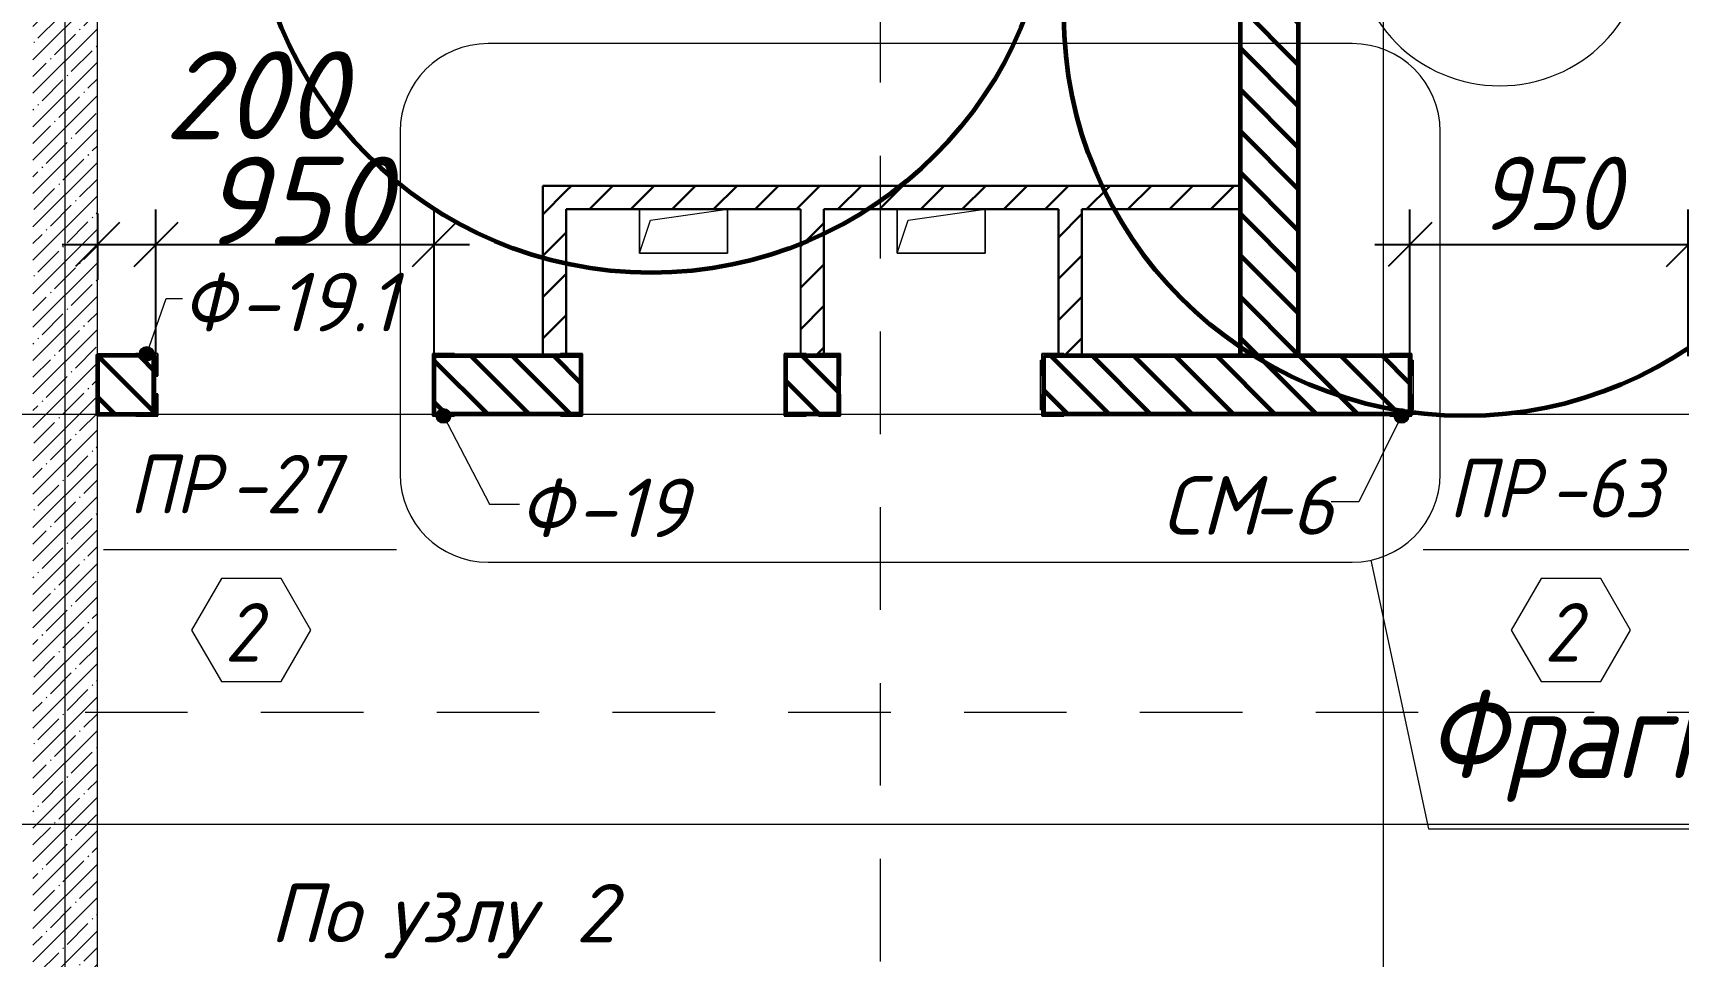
# Model space of a CAD drawing. Header units: millimetres. Extents: x 12986 to 523328, y -9759 to 30092.
# Drawn here: x 323847 to 329462, y 8784 to 11936 of the extents above; entities that cross this region are included whole.
import ezdxf

# ---------------------------------------------------------------- set-up
doc = ezdxf.new("R2010")
doc.units = ezdxf.units.MM
doc.linetypes.add('01 Штриховая _4 мм_', pattern=[600, 350, -250])
doc.layers.add('0)Допникки кружки', color=7, linetype='Continuous', plot=False)
for name, color, linetype, lineweight in [('1) ПГП Зеленый', 3, 'Continuous', 30), ('3) РАсчет Зел', 3, 'Continuous', 30), ('5) Блок ячеистый', 160, 'Continuous', 60), ('A-ANNO-DIMS', 7, 'Continuous', 9), ('A-ANNO-SYMB', 7, 'Continuous', 9), ('A-AREA-IDEN', 7, 'Continuous', 9), ('A-DOOR-IDEN', 7, 'Continuous', 9), ('A-FLOR', 7, 'Continuous', 9), ('A-GENM', 7, 'Continuous', 9), ('A-GENM-1', 7, 'Continuous', 25), ('A-GENM-IDEN', 7, 'Continuous', 9), ('A-WALL-1', 7, 'Continuous', 25), ('A-WALL-FNSH-2', 7, 'Continuous', 5), ('A-WALL-PATT-1', 7, 'Continuous', 5), ('G-ANNO-SYMB-1', 7, '01 Штриховая _4 мм_', 9), ('G-ANNO-TEXT', 7, 'Continuous', 9), ('Оси-1', 7, 'Continuous', 20)]:
    doc.layers.add(name, color=color, linetype=linetype, lineweight=lineweight)
doc.layers.add('A-WALL-3', color=7, linetype='Continuous', lineweight=5, true_color=0x000000)
doc.layers.add('A-WALL-7', color=7, linetype='Continuous', lineweight=5, true_color=0x008000)
doc.styles.add('ISOCPEUR_I_1', font='isocpeui.ttf', dxfattribs={"width": 0.9, "height": 250})
doc.styles.add('ISOCPEUR_I_2', font='isocpeui.ttf', dxfattribs={"height": 300})
doc.styles.add('ISOCPEUR_I_3', font='isocpeui.ttf', dxfattribs={"width": 0.9, "height": 200})
doc.styles.add('ISOCPEUR_I_4', font='isocpeui.ttf', dxfattribs={"width": 0.9, "height": 300})
doc.dimstyles.new('ISO-2_0_0_9К_СРЕДНИЙ', dxfattribs={"dimscale": 304.8, "dimtxt": 199.196235, "dimasz": 0.492126, "dimexe": 0.393701, "dimexo": 0, "dimgap": 0, "dimtad": 1, "dimdec": 0, "dimzin": 0, "dimdsep": 46, "dimtxsty": 'ISOCPEUR_I_2', "dimblk1": 'OBLIQUE', "dimblk2": 'OBLIQUE', "dimsah": 1, "dimcen": 0.09, "dimdle": 0.393701, "dimazin": 0, "dimtfac": 1, "dimtdec": 4, "dimtix": 1, "dimtmove": 2, "dimatfit": 3, "dimfxl": 1, "dimtvp": 1, "dimtolj": 1, "dimtzin": 0, "dimarcsym": 2})
doc.dimstyles.new('ISO-2_0_0_9К_СРЕДНИЙ_2', dxfattribs={"dimscale": 304.8, "dimtxt": 199.196235, "dimasz": 0.492126, "dimexe": 0.393701, "dimexo": 0, "dimgap": 0, "dimtad": 1, "dimdec": 0, "dimzin": 0, "dimdsep": 46, "dimtxsty": 'ISOCPEUR_I_2', "dimblk1": 'OBLIQUE', "dimblk2": 'OBLIQUE', "dimsah": 1, "dimcen": 0.09, "dimdle": 0.393701, "dimazin": 0, "dimtfac": 1, "dimtdec": 4, "dimtix": 1, "dimtmove": 0, "dimatfit": 3, "dimfxl": 1, "dimtvp": 1, "dimtolj": 1, "dimtzin": 0, "dimarcsym": 2})
doc.dimstyles.new('ISO-2_5_0_9К_БОЛЬШОЙ__с_подложкой_', dxfattribs={"dimscale": 304.8, "dimtxt": 248.995294, "dimasz": 0.492126, "dimexe": 0.393701, "dimexo": 0, "dimgap": 0.164042, "dimtad": 1, "dimdec": 0, "dimzin": 0, "dimdsep": 46, "dimtxsty": 'ISOCPEUR_I_1', "dimblk1": 'OBLIQUE', "dimblk2": 'OBLIQUE', "dimsah": 1, "dimcen": 0.09, "dimdle": 0.393701, "dimazin": 0, "dimtfac": 1, "dimtdec": 4, "dimtix": 1, "dimtmove": 0, "dimatfit": 3, "dimfxl": 1, "dimtvp": 1, "dimtfill": 1, "dimtolj": 1, "dimtzin": 0, "dimarcsym": 2})
pattern_1 = [(135, (239096.85, -2765.93), (-70.71068, -70.71068), [])]
pattern_2 = [(45, (239096.85, -2765.93), (-70.71068, 70.71068), [])]

# ---------------------------------------------------------------- blocks, each defined once
blk = doc.blocks.new('AR_Отверстие прямоугольное _в плите_ - AR_Отверстие прямоугольное _в плите_-24489712-АР1_1_Кладочный план 2 этажа')
at = {"layer": 'A-GENM'}
for p, q in [((-150, 75), (-150, -75)), ((-112.5, 37.5), (150, 75)), ((150, -75), (150, 75)), ((-150, -75), (-112.5, 37.5)), ((-150, -75), (150, -75))]:
    blk.add_line(p, q, dxfattribs=at)
blk = doc.blocks.new('Фахверк_СКБ_Уголок - Ф-19_200х3980 h-28533769-АР1_1_Кладочный план 2 этажа')
at = {"layer": 'A-GENM-1'}
for p, q in [((200, 156), (125, 156)), ((125, 156), (125, 81)), ((131, 81), (131, 150)), ((131, 150), (200, 150)), ((200, 150), (200, 156)), ((125, 81), (131, 81)), ((131, 19), (125, 19)), ((125, 19), (125, -56)), ((131, -50), (131, 19)), ((125, -56), (200, -56)), ((200, -50), (131, -50)), ((200, -56), (200, -50))]:
    blk.add_line(p, q, dxfattribs=at)
blk = doc.blocks.new('Фахверк_СКБ_Уголок - Ф-19_1_200х3980 h все крепления развернуты-28533837-АР1_1_Кладочный план 2 этажа')
at = {"layer": 'A-GENM-1'}
for p, q in [((200, 156), (125, 156)), ((125, 156), (125, 81)), ((131, 81), (131, 150)), ((131, 150), (200, 150)), ((200, 150), (200, 156)), ((125, 81), (131, 81)), ((131, 19), (125, 19)), ((125, 19), (125, -56)), ((131, -50), (131, 19)), ((125, -56), (200, -56)), ((200, -50), (131, -50)), ((200, -56), (200, -50))]:
    blk.add_line(p, q, dxfattribs=at)
blk = doc.blocks.new('Фахверк_СКБ_Уголок_Тип 2 - СМ-6_200х2180 h-30007491-АР1_1_Кладочный план 2 этажа')
at = {"layer": 'A-GENM-1'}
for p, q in [((125, 156), (125, 81)), ((200, 156), (125, 156)), ((131, 81), (131, 150)), ((131, 150), (200, 150)), ((200, 150), (200, 156)), ((125, 81), (131, 81)), ((131, 19), (125, 19)), ((125, 19), (125, -56)), ((131, -50), (131, 19)), ((125, -56), (200, -56)), ((200, -50), (131, -50)), ((200, -56), (200, -50))]:
    blk.add_line(p, q, dxfattribs=at)
blk = doc.blocks.new('Стойка_Влож_Полоса боковая - Полоса-27101091-АР1_1_Кладочный план 2 этажа')
at = {"layer": 'A-GENM'}
for p, q in [((-5, 85), (0, 85)), ((-5, -85), (-5, 85)), ((0, 31), (0, -31)), ((0, -85), (-5, -85))]:
    blk.add_line(p, q, dxfattribs=at)
blk = doc.blocks.new('План этажа - длина полки 8 мм-17663127-АР1_1_Кладочный план 2 этажа')
at = {"layer": 'A-ANNO-SYMB'}
blk.add_line((-4, 0.001), (4, 0.001), dxfattribs=at)
blk = doc.blocks.new('_Oblique')
at = {"color": 0, "linetype": 'ByBlock', "lineweight": -2}
blk.add_line((-0.5, -0.5), (0.5, 0.5), dxfattribs=at)
blk = doc.blocks.new('*D2403')
at = {"layer": 'A-ANNO-DIMS', "color": 0, "lineweight": -2, "transparency": 16777216}
for p, q in [((324066.9, 11319.2), (324066.9, 11093.2)), ((324266.9, 10842.1), (324266.9, 11333.2)), ((323946.9, 11213.2), (324386.9, 11213.2))]:
    blk.add_line(p, q, dxfattribs=at)
at = {"layer": 'Defpoints', "color": 0, "transparency": 16777216}
for p in [(324066.9, 11319.2), (324266.9, 11213.2), (324266.9, 10842.1)]:
    blk.add_point(p, dxfattribs=at)
at = {"layer": 'A-ANNO-DIMS', "color": 0, "lineweight": -2, "transparency": 16777216, "xscale": 150, "yscale": 150, "zscale": 150, "rotation": 180}
blk.add_blockref('_Oblique', (324066.9, 11213.2), dxfattribs=at)
at = {"layer": 'A-ANNO-DIMS', "color": 0, "lineweight": -2, "transparency": 16777216, "xscale": 150, "yscale": 150, "zscale": 150}
blk.add_blockref('_Oblique', (324266.9, 11213.2), dxfattribs=at)
at = {"layer": 'A-ANNO-DIMS', "color": 0, "transparency": 16777216, "insert": (324294.4, 11873), "char_height": 300, "width": 455.087, "attachment_point": 1, "line_spacing_factor": 1.149209, "style": 'ISOCPEUR_I_2'}
blk.add_mtext('\\A1;200', dxfattribs=at)
blk = doc.blocks.new('*D2404')
at = {"layer": 'A-ANNO-DIMS', "color": 0, "lineweight": -2, "transparency": 16777216}
for p, q in [((324266.9, 10842.1), (324266.9, 11333.2)), ((325216.9, 10834.1), (325216.9, 11333.2)), ((324146.9, 11213.2), (325336.9, 11213.2))]:
    blk.add_line(p, q, dxfattribs=at)
at = {"layer": 'Defpoints', "color": 0, "transparency": 16777216}
for p in [(325216.9, 11213.2), (324266.9, 10842.1), (325216.9, 10834.1)]:
    blk.add_point(p, dxfattribs=at)
at = {"layer": 'A-ANNO-DIMS', "color": 0, "lineweight": -2, "transparency": 16777216, "xscale": 150, "yscale": 150, "zscale": 150, "rotation": 180}
blk.add_blockref('_Oblique', (324266.9, 11213.2), dxfattribs=at)
at = {"layer": 'A-ANNO-DIMS', "color": 0, "lineweight": -2, "transparency": 16777216, "xscale": 150, "yscale": 150, "zscale": 150}
blk.add_blockref('_Oblique', (325216.9, 11213.2), dxfattribs=at)
at = {"layer": 'A-ANNO-DIMS', "color": 0, "transparency": 16777216, "insert": (324741.9, 11363.2), "char_height": 300, "width": 455.087, "attachment_point": 5, "style": 'ISOCPEUR_I_2'}
blk.add_mtext('\\A1;950', dxfattribs=at)
blk = doc.blocks.new('AAR_СКБ_Марка_Двери_Перемычка и проем - Марка перемычки и проема-25306769-АР1_1_Кладочный план 2 этажа')
at = {"layer": 'A-DOOR-IDEN'}
for p, q in [((-5, 0), (5, 0)), ((-0.968, -0.984), (-1.986, -2.747)), ((1.067, -0.984), (-0.968, -0.984)), ((2.085, -2.747), (1.067, -0.984)), ((-1.986, -2.747), (-0.968, -4.509)), ((1.067, -4.509), (2.085, -2.747)), ((-0.968, -4.509), (1.067, -4.509))]:
    blk.add_line(p, q, dxfattribs=at)
blk = doc.blocks.new('*D2537')
at = {"layer": 'A-ANNO-DIMS', "color": 0, "lineweight": -2, "transparency": 16777216}
for p, q in [((328546.9, 10834.1), (328546.9, 11333.2)), ((329496.9, 10832.6), (329496.9, 11333.2)), ((328426.9, 11213.2), (329616.9, 11213.2))]:
    blk.add_line(p, q, dxfattribs=at)
at = {"layer": 'Defpoints', "color": 0, "transparency": 16777216}
for p in [(329496.9, 11213.2), (328546.9, 10834.1), (329496.9, 10832.6)]:
    blk.add_point(p, dxfattribs=at)
at = {"layer": 'A-ANNO-DIMS', "color": 0, "lineweight": -2, "transparency": 16777216, "xscale": 150, "yscale": 150, "zscale": 150, "rotation": 180}
blk.add_blockref('_Oblique', (328546.9, 11213.2), dxfattribs=at)
at = {"layer": 'A-ANNO-DIMS', "color": 0, "lineweight": -2, "transparency": 16777216, "xscale": 150, "yscale": 150, "zscale": 150}
blk.add_blockref('_Oblique', (329496.9, 11213.2), dxfattribs=at)
at = {"layer": 'A-ANNO-DIMS', "color": 0, "transparency": 16777216, "insert": (329021.9, 11388.2), "char_height": 250, "width": 568.858, "attachment_point": 5, "style": 'ISOCPEUR_I_1', "bg_fill": 3, "box_fill_scale": 1.1, "bg_fill_color": 256, "bg_fill_true_color": 13158600, "bg_fill_transparency": 0}
blk.add_mtext('\\A1;950', dxfattribs=at)
blk = doc.blocks.new('Марка_Помещения - Номер-25198446-Объем проектирования 2 этажа')
at = {"layer": 'A-AREA-IDEN'}
for start, end in [(360, 180), (180, 360)]:
    blk.add_arc((0, 0), 2.5, start, end, dxfattribs=at)

msp = doc.modelspace()

# ---------------------------------------------------------------- hatches: boundary and pattern name
at = {"layer": '1) ПГП Зеленый'}
h = msp.add_hatch(dxfattribs=at)
h.set_pattern_fill('FP_24', color=256, style=0, pattern_type=2)
h.set_pattern_definition(pattern_2)
h.paths.add_polyline_path([(325586.85079, 10834.06731), (325647.85079, 10834.06731), (325647.85079, 10840.06731), (325666.85079, 10840.06731), (325666.85079, 11414.06731), (325586.85079, 11414.06731), (325586.85079, 10840.06731)], flags=0)
h = msp.add_hatch(dxfattribs=at)
h.set_pattern_fill('FP_24', color=256, style=0, pattern_type=2)
h.set_pattern_definition(pattern_2)
h.paths.add_polyline_path([(327426.85079, 11334.06731), (327966.85078, 11334.06731), (327966.85078, 11414.06731), (325666.85079, 11414.06731), (325666.85079, 11334.06731), (327346.85079, 11334.06731)], flags=0)
h = msp.add_hatch(dxfattribs=at)
h.set_pattern_fill('FP_24', color=256, style=0, pattern_type=2)
h.set_pattern_definition(pattern_2)
h.paths.add_polyline_path([(326527.85079, 10834.06731), (326527.85079, 10840.06731), (326546.85079, 10840.06731), (326546.85079, 11334.06731), (326466.85079, 11334.06731), (326466.85079, 10840.06731), (326485.85079, 10840.06731), (326485.85079, 10834.06731)], flags=0)
h = msp.add_hatch(dxfattribs=at)
h.set_pattern_fill('FP_24', color=256, style=0, pattern_type=2)
h.set_pattern_definition(pattern_2)
h.paths.add_polyline_path([(327426.85079, 10834.06731), (327426.85079, 11334.06731), (327346.85079, 11334.06731), (327346.85079, 10840.06731), (327365.85079, 10840.06731), (327365.85079, 10834.06731)], flags=0)
at = {"layer": '5) Блок ячеистый'}
h = msp.add_hatch(dxfattribs=at)
h.set_pattern_fill('FP_22', color=256, style=0, pattern_type=2)
h.set_pattern_definition(pattern_1)
h.paths.add_polyline_path([(328166.85078, 10834.06731), (328166.85078, 13314.06731), (327966.85078, 13314.06731), (327966.85078, 10834.06731)], flags=0)
h = msp.add_hatch(dxfattribs=at)
h.set_pattern_fill('FP_22', color=256, style=0, pattern_type=2)
h.set_pattern_definition(pattern_1)
h.paths.add_polyline_path([(326416.85079, 10634.06731), (326596.85079, 10634.06731), (326596.85079, 10834.06731), (326416.85079, 10834.06731), (326416.85079, 10703.06731)], flags=0)
h.paths.add_polyline_path([(325285.85081, 10634.06731), (325716.85079, 10634.06731), (325716.85079, 10834.06731), (325216.85081, 10834.06731), (325216.85081, 10634.06731)], flags=0)
h.paths.add_polyline_path([(324066.85079, 10634.06731), (324266.85081, 10634.06731), (324266.85081, 10834.06731), (324066.85079, 10834.06731), (324066.85079, 10703.06731)], flags=0)
h = msp.add_hatch(dxfattribs=at)
h.set_pattern_fill('FP_22', color=256, style=0, pattern_type=2)
h.set_pattern_definition(pattern_1)
h.paths.add_polyline_path([(327868.64769, 10634.06731), (328546.85078, 10634.06731), (328546.85078, 10834.06731), (327296.85079, 10834.06731), (327296.85079, 10634.06731), (327365.85079, 10634.06731)], flags=0)
at = {"layer": 'A-GENM-IDEN'}
h = msp.add_hatch(color=256, dxfattribs=at)
edge = h.paths.add_edge_path(flags=0)
edge.add_arc((324235.35083, 10840.06731), 25, 0, 360)
h = msp.add_hatch(color=256, dxfattribs=at)
edge = h.paths.add_edge_path(flags=0)
edge.add_arc((325248.35081, 10628.06731), 25, 0, 360)
h = msp.add_hatch(color=256, dxfattribs=at)
edge = h.paths.add_edge_path(flags=0)
edge.add_arc((328517.85078, 10628.06731), 25, 0, 360)
at = {"layer": 'A-WALL-PATT-1'}
h = msp.add_hatch(dxfattribs=at)
h.set_pattern_fill('FP_7', color=256, style=0, pattern_type=2)
h.set_pattern_definition([(45, (239096.85, -2765.93), (-57.02463, 57.02463), []), (45, (239153.876, -2765.93), (-57.02463, 57.02463), [100.806, -20.161, 3.353, -16.808])])
h.paths.add_polyline_path([(324066.85079, 7634.06731), (324066.85079, 13514.06731), (323846.85079, 13514.06731), (323846.85079, 7634.06731)], flags=0)

# ---------------------------------------------------------------- linework, layer by layer
msp.add_line((326466.85079, 11334.06731), (326466.85079, 10840.06731))
at = {"layer": '0)Допникки кружки', "color": 6, "lineweight": 60}
msp.add_circle((325957.34736, 12486.21482), 1369.38563, dxfattribs=at)
at = {"layer": '1) ПГП Зеленый'}
for p, q in [((325586.85079, 11414.06731), (325586.85079, 10834.06731)), ((325666.85079, 11334.06731), (326466.85079, 11334.06731)), ((326546.85079, 11334.06731), (327346.85079, 11334.06731)), ((327426.85079, 11334.06731), (327966.85078, 11334.06731)), ((327426.85079, 10834.06731), (327426.85079, 11334.06731))]:
    msp.add_line(p, q, dxfattribs=at)
at = {"layer": '3) РАсчет Зел'}
for p, q in [((327966.85078, 11414.06731), (325586.85079, 11414.06731)), ((325666.85079, 10840.06731), (325666.85079, 11334.06731)), ((326546.85079, 10840.06731), (326546.85079, 11334.06731)), ((327346.85079, 11334.06731), (327346.85079, 10840.06731))]:
    msp.add_line(p, q, dxfattribs=at)
at = {"layer": '5) Блок ячеистый'}
for points in [[(327966.85078, 10834.06731), (328166.85078, 10834.06731), (328166.85078, 13314.06731), (327966.85078, 13314.06731)], [(324259.62016, 10834.06731), (324066.85079, 10834.06731), (324066.85079, 10634.0673), (324259.62016, 10634.0673)], [(325216.85081, 10834.06731), (325716.85079, 10834.06731), (325716.85079, 10634.06731), (325216.85081, 10634.06731)], [(326416.85079, 10834.06731), (326596.85079, 10834.06731), (326596.85079, 10634.06731), (326416.85079, 10634.06731)], [(327296.85079, 10834.06731), (328546.85078, 10834.06731), (328546.85078, 10634.06731), (327296.85079, 10634.06731)]]:
    msp.add_lwpolyline(points, close=True, dxfattribs=at)
at = {"layer": 'A-ANNO-SYMB'}
for p, q in [((328350.04908, 11899.41972), (325400.27005, 11899.41972)), ((325100.27005, 11599.41972), (325100.27005, 10429.07024)), ((328650.04908, 10429.07024), (328650.04908, 11599.41972)), ((325400.27005, 10129.07024), (328350.04908, 10129.07024)), ((328413.01409, 10135.75231), (328609.89624, 9218.59099)), ((328609.89624, 9218.59099), (329256.38347, 9218.59099))]:
    msp.add_line(p, q, dxfattribs=at)
for centre, start, end in [((325400.27005, 11599.41972), 90, 180), ((328350.04908, 11599.41972), 0, 90), ((325400.27005, 10429.07024), 180, 270), ((328350.04908, 10429.07024), 270, 0)]:
    msp.add_arc(centre, 300, start, end, dxfattribs=at)
at = {"layer": 'A-FLOR'}
for p, q in [((325917.0639, 11184.06731), (325917.0639, 11334.06731)), ((326217.0639, 11334.06731), (326217.0639, 11184.06731)), ((326796.85079, 11184.06731), (326796.85079, 11334.06731)), ((327096.85079, 11334.06731), (327096.85079, 11184.06731)), ((326217.0639, 11184.06731), (325917.0639, 11184.06731)), ((327096.85079, 11184.06731), (326796.85079, 11184.06731))]:
    msp.add_line(p, q, dxfattribs=at)
at = {"layer": 'A-GENM-IDEN'}
for p, q in [((324235.35083, 10840.06731), (324301.16986, 11029.2146)), ((324301.16986, 11029.2146), (324357.07573, 11029.2146)), ((325248.35081, 10628.06731), (325404.71236, 10326.75296)), ((328517.85078, 10628.06731), (328372.06949, 10335.23845)), ((328372.06949, 10335.23845), (328277.66865, 10335.23845)), ((325404.71236, 10326.75296), (325507.62355, 10326.75296))]:
    msp.add_line(p, q, dxfattribs=at)
for centre in [(324235.35083, 10840.06731), (325248.35081, 10628.06731), (328517.85078, 10628.06731)]:
    msp.add_circle(centre, 25, dxfattribs=at)
at = {"layer": 'A-WALL-1'}
msp.add_line((324066.85079, 10834.06731), (324066.85079, 10634.06731), dxfattribs=at)
at = {"layer": 'A-WALL-3'}
for p, q in [((324066.85079, 10834.06731), (324066.85079, 14284.06731)), ((324066.85079, 7634.06731), (324066.85079, 10634.06731))]:
    msp.add_line(p, q, dxfattribs=at)
at = {"layer": 'A-WALL-7'}
for p, q in [((327966.85078, 11334.06731), (327966.85078, 11414.06731)), ((325586.85079, 10834.06731), (325647.85079, 10834.06731)), ((326485.85079, 10834.06731), (326527.85079, 10834.06731)), ((327365.85079, 10834.06731), (327426.85079, 10834.06731))]:
    msp.add_line(p, q, dxfattribs=at)
at = {"layer": 'A-WALL-FNSH-2'}
for p, q in [((327966.85078, 13314.06731), (327966.85078, 11414.06731)), ((328166.85078, 10834.06731), (328166.85078, 13314.06731)), ((327966.85078, 11334.06731), (327966.85078, 10834.06731)), ((324197.85083, 10834.06731), (324066.85079, 10834.06731)), ((325586.85079, 10834.06731), (325285.85081, 10834.06731)), ((327966.85078, 10834.06731), (327426.85079, 10834.06731)), ((328477.85078, 10834.06731), (328166.85078, 10834.06731)), ((324266.85081, 10703.06731), (324266.85081, 10765.06731)), ((325216.85081, 10765.06731), (325216.85081, 10703.06731)), ((325716.85079, 10703.06731), (325716.85079, 10765.06731)), ((326416.85079, 10765.06731), (326416.85079, 10703.06731)), ((326596.85079, 10703.06731), (326596.85079, 10765.06731)), ((327296.85079, 10765.06731), (327296.85079, 10703.06731)), ((328546.85078, 10703.06731), (328546.85078, 10765.06731)), ((324066.85079, 10634.06731), (324197.85083, 10634.06731)), ((325285.85081, 10634.06731), (325647.85079, 10634.06731)), ((326485.85079, 10634.06731), (326527.85079, 10634.06731)), ((327365.85079, 10634.06731), (328477.85078, 10634.06731))]:
    msp.add_line(p, q, dxfattribs=at)
at = {"layer": 'G-ANNO-SYMB-1'}
for p, q in [((326739.49554, -7433.80816), (326739.49554, 25621.66689)), ((282025.05495, 9617.34578), (365873.70751, 9617.34578))]:
    msp.add_line(p, q, dxfattribs=at)
at = {"layer": 'Оси-1'}
for p, q in [((323956.85078, -5645.9327), (323956.85078, 25871.01046)), ((328456.85078, -6915.9327), (328456.85078, 25871.01046)), ((234936.85079, 10634.0673), (365048.47884, 10634.0673)), ((234936.85079, 9234.0673), (365048.47884, 9234.0673))]:
    msp.add_line(p, q, dxfattribs=at)

# ---------------------------------------------------------------- block references
at = {"layer": 'A-ANNO-SYMB', "xscale": 99.99999999999993, "yscale": 99.99999999999993, "zscale": 99.99999999999993}
msp.add_blockref('План этажа - длина полки 8 мм-17663127-АР1_1_Кладочный план 2 этажа', (329656.38082, 9218.59099), dxfattribs=at)
at = {"layer": 'A-AREA-IDEN', "xscale": 199.9999999999999, "yscale": 199.9999999999999, "zscale": 199.9999999999999}
msp.add_blockref('Марка_Помещения - Номер-25198446-Объем проектирования 2 этажа', (328853.57887, 12255.19153), dxfattribs=at)
at = {"layer": 'A-DOOR-IDEN', "xscale": 99.99999999999993, "yscale": 99.99999999999993, "zscale": 99.99999999999993}
for p in [(324587.3037, 10172.02535), (329091.37338, 10172.02535)]:
    msp.add_blockref('AAR_СКБ_Марка_Двери_Перемычка и проем - Марка перемычки и проема-25306769-АР1_1_Кладочный план 2 этажа', p, dxfattribs=at)
at = {"layer": 'A-GENM'}
for name, p in [('AR_Отверстие прямоугольное _в плите_ - AR_Отверстие прямоугольное _в плите_-24489712-АР1_1_Кладочный план 2 этажа', (326067.0639, 11259.06731)), ('AR_Отверстие прямоугольное _в плите_ - AR_Отверстие прямоугольное _в плите_-24489712-АР1_1_Кладочный план 2 этажа', (326946.85079, 11259.06731)), ('Стойка_Влож_Полоса боковая - Полоса-27101091-АР1_1_Кладочный план 2 этажа', (327290.85079, 10734.06731))]:
    msp.add_blockref(name, p, dxfattribs=at)
at = {"layer": 'A-GENM', "rotation": 180}
msp.add_blockref('Стойка_Влож_Полоса боковая - Полоса-27101091-АР1_1_Кладочный план 2 этажа', (328552.85078, 10734.06731), dxfattribs=at)
at = {"layer": 'A-GENM-1', "rotation": 180}
for name, p in [('Фахверк_СКБ_Уголок - Ф-19_1_200х3980 h все крепления развернуты-28533837-АР1_1_Кладочный план 2 этажа', (324397.85083, 10784.06731)), ('Фахверк_СКБ_Уголок - Ф-19_200х3980 h-28533769-АР1_1_Кладочный план 2 этажа', (325847.85079, 10784.06731)), ('Фахверк_СКБ_Уголок - Ф-19_1_200х3980 h все крепления развернуты-28533837-АР1_1_Кладочный план 2 этажа', (326727.85079, 10784.06731)), ('Фахверк_СКБ_Уголок_Тип 2 - СМ-6_200х2180 h-30007491-АР1_1_Кладочный план 2 этажа', (328677.85078, 10784.06731))]:
    msp.add_blockref(name, p, dxfattribs=at)
at = {"layer": 'A-GENM-1'}
for name, p in [('Фахверк_СКБ_Уголок - Ф-19_200х3980 h-28533769-АР1_1_Кладочный план 2 этажа', (325085.85081, 10684.06731)), ('Фахверк_СКБ_Уголок - Ф-19_1_200х3980 h все крепления развернуты-28533837-АР1_1_Кладочный план 2 этажа', (326285.85079, 10684.06731)), ('Фахверк_СКБ_Уголок_Тип 2 - СМ-6_200х2180 h-30007491-АР1_1_Кладочный план 2 этажа', (327165.85079, 10684.06731))]:
    msp.add_blockref(name, p, dxfattribs=at)

# ---------------------------------------------------------------- texts
at = {"layer": 'A-ANNO-SYMB', "insert": (328602.38416, 9691.94595), "char_height": 300, "width": 2085.1891875, "attachment_point": 1, "style": 'ISOCPEUR_I_3'}
msp.add_mtext('Фрагмент', dxfattribs=at)
at = {"layer": 'A-DOOR-IDEN', "char_height": 200, "width": 158.734125, "attachment_point": 1, "style": 'ISOCPEUR_I_2'}
for insert in [(324501.10518, 9989.38397), (329005.17485, 9989.38397)]:
    msp.add_mtext('\\fISOCPEUR|b0|i1|c204|p34|;\\W.9;2', dxfattribs=dict(at, insert=insert))
at = {"layer": 'A-GENM-IDEN', "char_height": 200, "attachment_point": 1}
for s, insert, width, style in [('\\fISOCPEUR|b0|i1|c204|p34|;\\W.9;Ф', (324357.07573, 11116.82919), 230.886, 'ISOCPEUR_I_2'), ('-19.1', (324547.57573, 11116.82919), 620.506125, 'ISOCPEUR_I_2'), ('ПР', (324175.01877, 10495.27492), 416.8775, 'ISOCPEUR_I_4'), ('-27', (324518.9771, 10495.27492), 529.11375, 'ISOCPEUR_I_4'), ('ПР', (328679.08845, 10481.31421), 416.8775, 'ISOCPEUR_I_4'), ('-63', (329023.04678, 10481.31421), 529.11375, 'ISOCPEUR_I_4'), ('\\fISOCPEUR|b0|i1|c204|p34|;\\W.9;Ф', (325507.62355, 10414.36754), 230.886, 'ISOCPEUR_I_2'), ('-19', (325698.12355, 10414.36754), 432.91125, 'ISOCPEUR_I_2'), ('СМ', (327700.21552, 10422.85303), 367.9745625, 'ISOCPEUR_I_2'), ('-6', (328003.8249, 10422.85303), 317.46825, 'ISOCPEUR_I_2')]:
    msp.add_mtext(s, dxfattribs=dict(at, insert=insert, width=width, style=style))
at = {"layer": 'G-ANNO-TEXT', "char_height": 200, "attachment_point": 1, "style": 'ISOCPEUR_I_2'}
for s, insert, width in [('По', (324654.60067, 9030.79276), 346.329), ('узлу', (325053.46004, 9030.79276), 627.7213125), (' 2', (325571.38192, 9030.79276), 295.8226875)]:
    msp.add_mtext(s, dxfattribs=dict(at, insert=insert, width=width))

# ---------------------------------------------------------------- dimensions: what is measured, and where the dimension line sits
at = {"layer": 'A-ANNO-DIMS'}
dim = msp.add_linear_dim(base=(324266.85081, 11213.15697), p1=(324066.85079, 11319.22299), p2=(324266.85081, 10842.06731), dimstyle='ISO-2_0_0_9К_СРЕДНИЙ', override={"dimpost": '<>', "dimfxl": 517.375639}, dxfattribs=at)
dim.commit()
dim.dimension.update_dxf_attribs({"geometry": '*D2403', "text_midpoint": (324521.96422, 11673.0481), "dimtype": 160})
dim = msp.add_linear_dim(base=(325216.85081, 11213.15697), p1=(324266.85081, 10842.06731), p2=(325216.85081, 10834.06731), dimstyle='ISO-2_0_0_9К_СРЕДНИЙ_2', override={"dimpost": '<>', "dimfxl": 950.033684}, dxfattribs=at)
dim.commit()
dim.dimension.update_dxf_attribs({"geometry": '*D2404', "text_midpoint": (324741.85081, 11363.15697)})

# ---------------------------------------------------------------- next in the draw order: dimensions: what is measured, and where the dimension line sits
dim = msp.add_linear_dim(base=(329496.85078, 11213.15697), p1=(328546.85078, 10834.06731), p2=(329496.85078, 10832.63826), dimstyle='ISO-2_5_0_9К_БОЛЬШОЙ__с_подложкой_', override={"dimpost": '<>', "dimfxl": 950.001075}, dxfattribs=at)
dim.commit()
dim.dimension.update_dxf_attribs({"geometry": '*D2537', "text_midpoint": (329021.85078, 11388.15697)})

# ---------------------------------------------------------------- next in the draw order: linework, layer by layer
at = {"layer": '0)Допникки кружки', "color": 6, "lineweight": 60}
msp.add_circle((328735.23642, 11997.45294), 1369.38563, dxfattribs=at)

doc.saveas('drawing.dxf')
